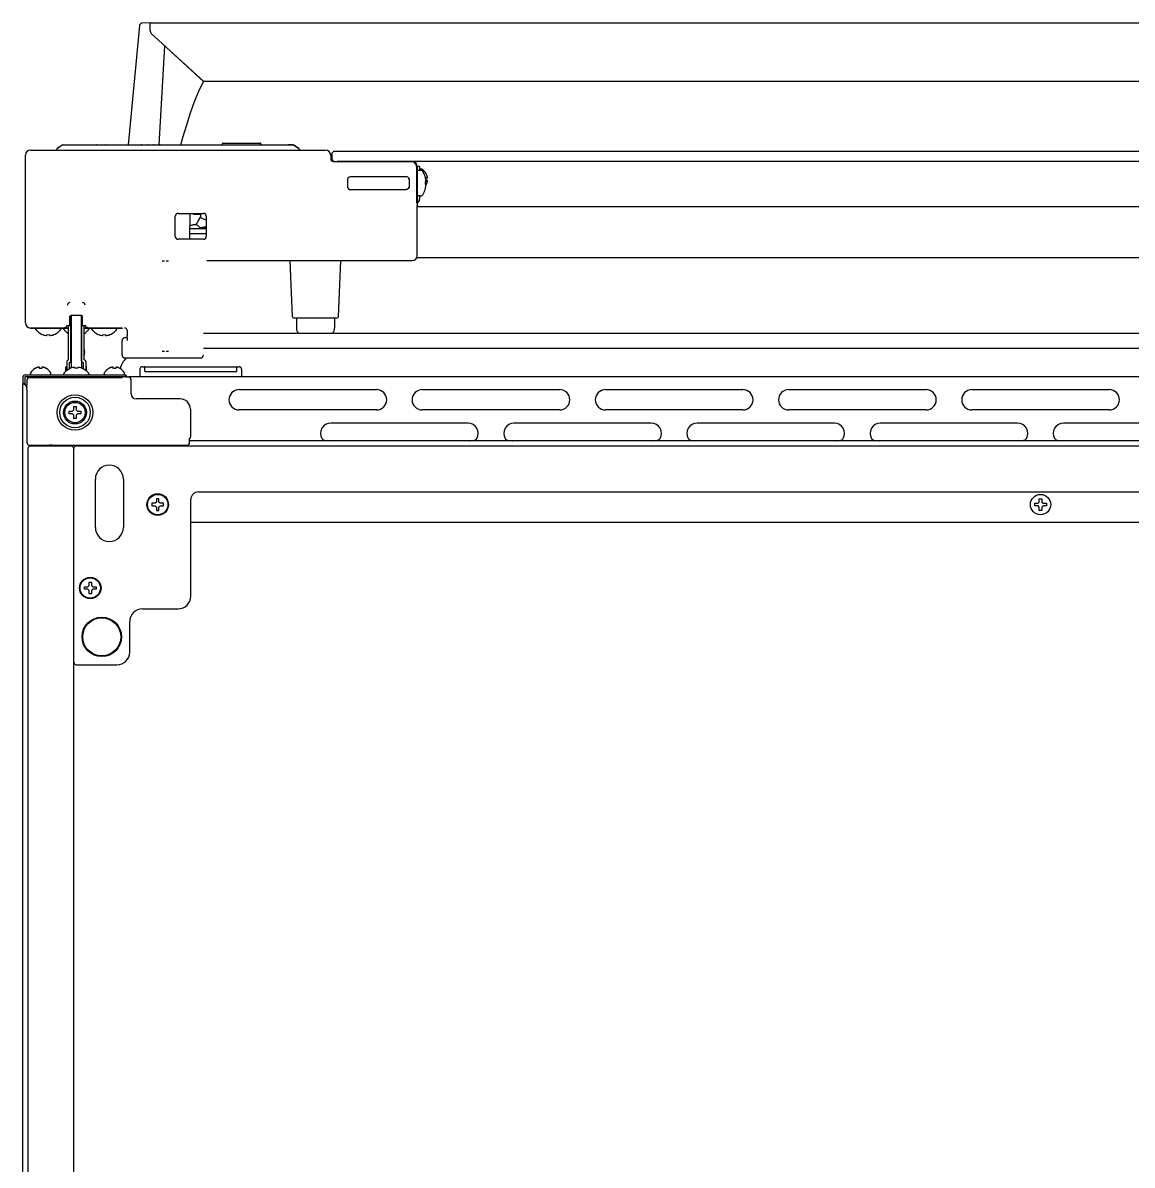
# Model space of a CAD drawing. Header units: millimetres. Extents: x -4975 to 152, y 4191 to 7264.
# Drawn here: x -2086 to -1650, y 6814.9 to 7264 of the extents above; entities that cross this region are included whole.
import ezdxf

# ---------------------------------------------------------------- set-up
doc = ezdxf.new("R2010")
doc.units = ezdxf.units.MM
doc.header["$LTSCALE"] = 346.5
doc.layers.get('0').update_dxf_attribs({"linetype": 'CONTINUOUS'})

msp = doc.modelspace()

# ---------------------------------------------------------------- linework, layer by layer
at = {"color": 7, "linetype": 'Continuous'}
for p, q in [((-2040.14, 7262.98), (-2044.6, 7216.05)), ((-2036.04, 7264), (-2039.18, 7263.89)), ((-2036.04, 7260.98), (-2036.04, 7264)), ((-2036.04, 7264), (-1336.04, 7264)), ((-2014.96, 7241), (-2035.55, 7259.87)), ((-2032.43, 7216.05), (-2030.26, 7255)), ((-2015.04, 7241), (-2031.14, 7255.81)), ((-1357.13, 7241), (-2014.96, 7241)), ((-2083.04, 7214), (-1967.04, 7214)), ((-2072.71, 7214.24), (-2072.72, 7214)), ((-2072.68, 7214.39), (-2072.71, 7214.24)), ((-2072.48, 7214.64), (-2072.53, 7214.61)), ((-2070.53, 7215.92), (-2072.49, 7214.64)), ((-2070.53, 7215.92), (-2072.48, 7214.64)), ((-2070.25, 7216), (-1979.83, 7216)), ((-2070.08, 7216), (-2069.73, 7216)), ((-2057.08, 7216.05), (-2032.34, 7216.05)), ((-2007.54, 7216.25), (-2007.54, 7216.5)), ((-2007.29, 7216.75), (-1992.79, 7216.75)), ((-1992.54, 7216.25), (-1992.54, 7216.5)), ((-1980.16, 7216), (-1981.59, 7216)), ((-1980, 7216), (-1980.04, 7216)), ((-1977.6, 7214.64), (-1979.56, 7215.92)), ((-1979.56, 7215.92), (-1977.6, 7214.64)), ((-1977.53, 7214.59), (-1977.6, 7214.64)), ((-1977.37, 7214.24), (-1977.38, 7214.3)), ((-1977.37, 7214.24), (-1977.36, 7214)), ((-1963.54, 7213.51), (-1408.54, 7213.51)), ((-2085.04, 7146), (-2085.04, 7212)), ((-1965.04, 7212), (-1965.04, 7210.5)), ((-1965.04, 7212), (-1965.04, 7210.5)), ((-1965.04, 7212), (-1965.04, 7210.5)), ((-1964.54, 7212.51), (-1964.54, 7210.51)), ((-1964.09, 7209.5), (-1933.3, 7209.5)), ((-1409.54, 7209.51), (-1962.54, 7209.51)), ((-1933.3, 7209.5), (-1933.04, 7209.5)), ((-1933.3, 7209.5), (-1933.04, 7209.5)), ((-1931.3, 7207.5), (-1931.3, 7193.12)), ((-1931.04, 7207.5), (-1931.04, 7192)), ((-1931.04, 7207.5), (-1931.04, 7192)), ((-1930.04, 7207.5), (-1931.04, 7207.5)), ((-1929.75, 7206), (-1930.79, 7206)), ((-1930.04, 7206), (-1930.04, 7207.5)), ((-1929.44, 7206.5), (-1929.64, 7206.5)), ((-1927.6, 7204.8), (-1927.56, 7204.8)), ((-1958.29, 7199.24), (-1958.29, 7202.75)), ((-1958.24, 7198.91), (-1958.29, 7199.24)), ((-1957.29, 7203.54), (-1935.34, 7203.54)), ((-1934.26, 7202.75), (-1934.26, 7199.24)), ((-1927.85, 7203.3), (-1927.84, 7203.3)), ((-1927.6, 7203), (-1927.05, 7203)), ((-1927.05, 7202), (-1927.6, 7202)), ((-1927.6, 7201.57), (-1927.58, 7201.6)), ((-1927.56, 7200.2), (-1927.6, 7200.2)), ((-1957.29, 7198.45), (-1935.34, 7198.45)), ((-1929.75, 7196), (-1930.79, 7196)), ((-1930.04, 7194.91), (-1930.04, 7196)), ((-1927.84, 7198.7), (-1927.85, 7198.7)), ((-1931.29, 7192), (-1931.04, 7192)), ((-1931.04, 7193.08), (-1930.63, 7193.5)), ((-1441.04, 7191.6), (-1931.04, 7191.6)), ((-1931.04, 7172.5), (-1931.04, 7191.01)), ((-2026.13, 7180), (-2026.13, 7188)), ((-2025.04, 7189.09), (-2015.04, 7189.09)), ((-2020.39, 7189.09), (-2020.48, 7178.91)), ((-2019.04, 7188.79), (-2019.04, 7189.09)), ((-2019.04, 7188.79), (-2016.04, 7188.79)), ((-2013.95, 7186.38), (-2016.48, 7187.45)), ((-2016.04, 7189.09), (-2016.04, 7188.79)), ((-2016.04, 7187.27), (-2016.04, 7188.79)), ((-2013.95, 7188), (-2013.95, 7180)), ((-2013.95, 7183), (-2020.44, 7183)), ((-2017.25, 7184.27), (-2016.83, 7183.91)), ((-2015.04, 7178.91), (-2025.04, 7178.91)), ((-2013.95, 7181), (-2020.46, 7181)), ((-2013.79, 7170.5), (-1955.46, 7170.5)), ((-2013.79, 7170.5), (-1933.04, 7170.5)), ((-1980.06, 7148.48), (-1981.02, 7170.5)), ((-1962.02, 7148.48), (-1961.06, 7170.5)), ((-1440.8, 7171.6), (-1931.28, 7171.6)), ((-2067.54, 7145), (-2067.54, 7148.5)), ((-2067.14, 7131.1), (-2067.14, 7148.98)), ((-2067.04, 7149), (-2067.04, 7128.26)), ((-2063.04, 7149), (-2067.04, 7149)), ((-2063.04, 7149), (-2063.04, 7128.26)), ((-2062.94, 7131.1), (-2062.94, 7148.98)), ((-2062.54, 7145), (-2062.54, 7148.5)), ((-1979.56, 7148), (-1962.52, 7148)), ((-1978.54, 7147.75), (-1978.54, 7143.95)), ((-1963.54, 7147.75), (-1963.54, 7143.95)), ((-2068.14, 7144), (-2083.04, 7144)), ((-2082.34, 7144), (-2083.04, 7144)), ((-2083.04, 7144), (-2068.14, 7144)), ((-2081.04, 7143.68), (-2081.04, 7143.8)), ((-2080.54, 7142.96), (-2080.54, 7143)), ((-2080.54, 7143), (-2080.52, 7143)), ((-2076.59, 7141.04), (-2076.59, 7141.4)), ((-2075.49, 7141.4), (-2075.49, 7141.04)), ((-2071.56, 7143), (-2071.54, 7143)), ((-2071.54, 7143), (-2071.54, 7142.96)), ((-2071.04, 7143.68), (-2071.04, 7143.8)), ((-2070.04, 7143.68), (-2070.04, 7143.8)), ((-2069.54, 7142.96), (-2069.54, 7143)), ((-2069.54, 7143), (-2069.52, 7143)), ((-2069.29, 7144.26), (-2069.29, 7144)), ((-2068.58, 7145), (-2067.54, 7145)), ((-2068.14, 7131.45), (-2068.14, 7145)), ((-2067.14, 7145), (-2067.04, 7145)), ((-2067.04, 7144), (-2067.14, 7144)), ((-2067.04, 7144), (-2067.14, 7144)), ((-2063.04, 7145), (-2062.94, 7145)), ((-2062.94, 7144), (-2063.04, 7144)), ((-2062.94, 7144), (-2063.04, 7144)), ((-2062.54, 7145), (-2061.5, 7145)), ((-2061.94, 7131.45), (-2061.94, 7145)), ((-2047.04, 7144), (-2061.94, 7144)), ((-2061.94, 7144), (-2047.04, 7144)), ((-2060.79, 7144.26), (-2060.79, 7144)), ((-2060.56, 7143), (-2060.54, 7143)), ((-2060.54, 7143), (-2060.54, 7142.96)), ((-2060.04, 7143.68), (-2060.04, 7143.8)), ((-2059.04, 7143.68), (-2059.04, 7143.8)), ((-2058.54, 7142.96), (-2058.54, 7143)), ((-2058.54, 7143), (-2058.52, 7143)), ((-2054.59, 7141.04), (-2054.59, 7141.4)), ((-2053.49, 7141.4), (-2053.49, 7141.04)), ((-2049.56, 7143), (-2049.54, 7143)), ((-2049.54, 7143), (-2049.54, 7142.96)), ((-2049.04, 7143.68), (-2049.04, 7143.8)), ((-2047.04, 7144), (-2047.74, 7144)), ((-2045.04, 7143), (-2045.04, 7140.75)), ((-2015.04, 7142), (-1357.04, 7142)), ((-2047.04, 7133.5), (-2047.04, 7139)), ((-2045.79, 7140.25), (-2045.54, 7140.25)), ((-2045.79, 7132.25), (-2016.29, 7132.25)), ((-1357.04, 7136), (-2015.04, 7136)), ((-2081.34, 7128.04), (-2081.34, 7128.08)), ((-2079.54, 7128.04), (-2079.54, 7128.59)), ((-2078.54, 7128.59), (-2078.54, 7128.04)), ((-2076.74, 7128.08), (-2076.74, 7128.04)), ((-2069.09, 7127.04), (-2069.09, 7128.65)), ((-2068.79, 7130.8), (-2068.79, 7127.3)), ((-2067.79, 7130.45), (-2067.79, 7127.95)), ((-2065.59, 7128.19), (-2065.59, 7128.56)), ((-2064.49, 7128.56), (-2064.49, 7128.19)), ((-2062.29, 7130.45), (-2062.29, 7127.95)), ((-2061.29, 7130.8), (-2061.29, 7127.3)), ((-2060.99, 7127.04), (-2060.99, 7128.65)), ((-2052.34, 7128.04), (-2052.34, 7128.08)), ((-2050.54, 7128.04), (-2050.54, 7128.59)), ((-2049.54, 7128.59), (-2049.54, 7128.04)), ((-2047.74, 7128.08), (-2047.74, 7128.04)), ((-2040.04, 7127.8), (-2040.04, 7124.8)), ((-2039.04, 7128.8), (-2001.04, 7128.8)), ((-2038.04, 7127.05), (-2038.04, 7128.55)), ((-2002.04, 7128.55), (-2002.04, 7127.05)), ((-2000.04, 7127.8), (-2000.04, 7124.8)), ((-2086.04, 7124.8), (-2086.04, 7124.7)), ((-2086.04, 7124.8), (-2086.04, 7124.8)), ((-2086.04, 7124.7), (-2086.04, 7122.13)), ((-2085.24, 7124.7), (-2085.24, 7122.13)), ((-2085.14, 7125.6), (-2045.54, 7125.6)), ((-2085.14, 7124.8), (-2085.14, 7124.7)), ((-2045.54, 7124.8), (-2085.14, 7124.8)), ((-2084.42, 7123.55), (-2084.42, 7123.22)), ((-2084.04, 7124.33), (-2084.04, 7124.8)), ((-2083.42, 7124.55), (-2047.51, 7124.55)), ((-2083.04, 7126), (-2083.04, 7126.2)), ((-2075.04, 7126), (-2075.04, 7126.2)), ((-2071.04, 7124.8), (-2071.04, 7124.55)), ((-2070.04, 7125.91), (-2070.04, 7125.8)), ((-2069.54, 7126.6), (-2069.54, 7126.64)), ((-2069.52, 7126.6), (-2069.54, 7126.6)), ((-2060.54, 7126.6), (-2060.56, 7126.6)), ((-2060.54, 7126.64), (-2060.54, 7126.6)), ((-2060.04, 7125.91), (-2060.04, 7125.8)), ((-2054.04, 7126), (-2054.04, 7126.2)), ((-2046.57, 7124.78), (-2047.01, 7124.56)), ((-2046.04, 7126), (-2046.04, 7126.2)), ((-2045.54, 7124.8), (-2045.54, 7125.6)), ((-2045.54, 7124.8), (-2044.54, 7124.8)), ((-1327.54, 7124.8), (-2044.54, 7124.8)), ((-2043.54, 7123.8), (-2043.54, 7118.15)), ((-2002.29, 7126.8), (-2037.79, 7126.8)), ((-2086.04, 6426.5), (-2086.04, 7122.13)), ((-2085.24, 7122.13), (-2086.04, 7122.13)), ((-2085.14, 7121.72), (-2085.24, 7121.75)), ((-2085.14, 7121.72), (-2084.41, 7120.45)), ((-2084.41, 7098.93), (-2084.41, 7119.84)), ((-2001.04, 7119.8), (-1947.04, 7119.8)), ((-1929.04, 7119.8), (-1875.04, 7119.8)), ((-1857.04, 7119.8), (-1803.04, 7119.8)), ((-1785.04, 7119.8), (-1731.04, 7119.8)), ((-1713.04, 7119.8), (-1659.04, 7119.8)), ((-2024.19, 7116.15), (-2041.54, 7116.15)), ((-2067.84, 7110.3), (-2067.84, 7111.3)), ((-2067.84, 7111.3), (-2066.54, 7111.3)), ((-2066.54, 7110.3), (-2067.84, 7110.3)), ((-2066.54, 7111.3), (-2066.04, 7111.8)), ((-2066.04, 7109.8), (-2066.54, 7110.3)), ((-2066.04, 7111.8), (-2066.04, 7113.1)), ((-2066.04, 7113.1), (-2065.04, 7113.1)), ((-2066.04, 7108.5), (-2066.04, 7109.8)), ((-2065.04, 7113.1), (-2065.04, 7111.8)), ((-2065.04, 7111.8), (-2064.54, 7111.3)), ((-2064.54, 7110.3), (-2065.04, 7109.8)), ((-2065.04, 7109.8), (-2065.04, 7108.5)), ((-2064.54, 7111.3), (-2063.24, 7111.3)), ((-2063.24, 7110.3), (-2064.54, 7110.3)), ((-2063.24, 7111.3), (-2063.24, 7110.3)), ((-2020.19, 7112.15), (-2020.19, 7101.06)), ((-1947.04, 7111.8), (-2001.04, 7111.8)), ((-1875.04, 7111.8), (-1929.04, 7111.8)), ((-1803.04, 7111.8), (-1857.04, 7111.8)), ((-1731.04, 7111.8), (-1785.04, 7111.8)), ((-1659.04, 7111.8), (-1713.04, 7111.8)), ((-2065.04, 7108.5), (-2066.04, 7108.5)), ((-1911.04, 7106.6), (-1965.04, 7106.6)), ((-1839.04, 7106.6), (-1893.04, 7106.6)), ((-1767.04, 7106.6), (-1821.04, 7106.6)), ((-1695.04, 7106.6), (-1749.04, 7106.6)), ((-1623.04, 7106.6), (-1677.04, 7106.6)), ((-2084.04, 7096.6), (-2084.04, 6428.6)), ((-2083.41, 7097.93), (-2075.53, 7097.93)), ((-2067.04, 7097.6), (-2083.04, 7097.6)), ((-2082.04, 7097.8), (-2071.04, 7097.8)), ((-2073.55, 7097.95), (-2073.54, 7097.95)), ((-2073.54, 7097.95), (-2021.5, 7097.95)), ((-2071.42, 7097.95), (-2071.33, 7097.8)), ((-2071.04, 7097.95), (-2071.04, 7097.8)), ((-2066.04, 6428.6), (-2066.04, 7096.6)), ((-1307.04, 7097.6), (-2065.04, 7097.6)), ((-2020.5, 7099.38), (-2020.49, 7099.72)), ((-1351.59, 7099.6), (-2020.5, 7099.6)), ((-2020.5, 7098.95), (-2020.5, 7099.38)), ((-2020.49, 7100), (-2020.48, 7100.24)), ((-2020.49, 7099.72), (-2020.49, 7100)), ((-2057.54, 7065.6), (-2057.54, 7084.6)), ((-2046.54, 7084.6), (-2046.54, 7065.6)), ((-2017.04, 7079.6), (-1355.04, 7079.6)), ((-2034.04, 7075.1), (-2035.34, 7075.1)), ((-2035.34, 7075.1), (-2035.34, 7074.1)), ((-2035.34, 7074.1), (-2034.04, 7074.1)), ((-2033.54, 7075.6), (-2034.04, 7075.1)), ((-2034.04, 7074.1), (-2033.54, 7073.6)), ((-2032.54, 7076.9), (-2033.54, 7076.9)), ((-2033.54, 7076.9), (-2033.54, 7075.6)), ((-2033.54, 7073.6), (-2033.54, 7072.3)), ((-2032.54, 7075.6), (-2032.54, 7076.9)), ((-2032.04, 7075.1), (-2032.54, 7075.6)), ((-2032.54, 7073.6), (-2032.04, 7074.1)), ((-2032.54, 7072.3), (-2032.54, 7073.6)), ((-2030.74, 7075.1), (-2032.04, 7075.1)), ((-2032.04, 7074.1), (-2030.74, 7074.1)), ((-2030.74, 7074.1), (-2030.74, 7075.1)), ((-2020.04, 7038.6), (-2020.04, 7076.6)), ((-1688.34, 7074.1), (-1688.34, 7075.1)), ((-1688.34, 7075.1), (-1687.04, 7075.1)), ((-1687.04, 7074.1), (-1688.34, 7074.1)), ((-1687.04, 7075.1), (-1686.54, 7075.6)), ((-1686.54, 7073.6), (-1687.04, 7074.1)), ((-1686.54, 7075.6), (-1686.54, 7076.9)), ((-1686.54, 7076.9), (-1685.54, 7076.9)), ((-1686.54, 7072.3), (-1686.54, 7073.6)), ((-1685.54, 7076.9), (-1685.54, 7075.6)), ((-1685.54, 7075.6), (-1685.04, 7075.1)), ((-1685.04, 7074.1), (-1685.54, 7073.6)), ((-1685.54, 7073.6), (-1685.54, 7072.3)), ((-1685.04, 7075.1), (-1683.74, 7075.1)), ((-1683.74, 7074.1), (-1685.04, 7074.1)), ((-1683.74, 7075.1), (-1683.74, 7074.1)), ((-2033.54, 7072.3), (-2032.54, 7072.3)), ((-1685.54, 7072.3), (-1686.54, 7072.3)), ((-1352.04, 7067.6), (-2020.04, 7067.6)), ((-2061.84, 7041.3), (-2061.84, 7042.3)), ((-2061.84, 7042.3), (-2060.54, 7042.3)), ((-2060.54, 7042.3), (-2060.04, 7042.8)), ((-2060.04, 7042.8), (-2060.04, 7044.1)), ((-2060.04, 7044.1), (-2059.04, 7044.1)), ((-2059.04, 7044.1), (-2059.04, 7042.8)), ((-2059.04, 7042.8), (-2058.54, 7042.3)), ((-2058.54, 7042.3), (-2057.24, 7042.3)), ((-2057.24, 7042.3), (-2057.24, 7041.3)), ((-2060.54, 7041.3), (-2061.84, 7041.3)), ((-2060.04, 7040.8), (-2060.54, 7041.3)), ((-2060.04, 7039.5), (-2060.04, 7040.8)), ((-2059.04, 7039.5), (-2060.04, 7039.5)), ((-2058.54, 7041.3), (-2059.04, 7040.8)), ((-2059.04, 7040.8), (-2059.04, 7039.5)), ((-2057.24, 7041.3), (-2058.54, 7041.3)), ((-2039.04, 7033.6), (-2025.04, 7033.6)), ((-2044.04, 7016.6), (-2044.04, 7028.6)), ((-2065.04, 7011.6), (-2049.04, 7011.6))]:
    msp.add_line(p, q, dxfattribs=at)
for points in [[(-2023.97, 7216), (-2023.13, 7218.9), (-2021.64, 7223.86), (-2020.1, 7228.6), (-2018.54, 7233.02), (-2016.88, 7237.19), (-2015.04, 7241)], [(-2072.53, 7214.61), (-2072.62, 7214.52), (-2072.68, 7214.39)], [(-1977.47, 7214.52), (-1977.49, 7214.55), (-1977.52, 7214.58), (-1977.56, 7214.61), (-1977.59, 7214.64), (-1977.6, 7214.64)], [(-1977.39, 7214.38), (-1977.41, 7214.41), (-1977.42, 7214.45), (-1977.44, 7214.49), (-1977.47, 7214.52)], [(-1977.37, 7214.24), (-1977.37, 7214.27), (-1977.38, 7214.3), (-1977.38, 7214.34), (-1977.39, 7214.38)], [(-2020.48, 7100.24), (-2020.48, 7100.42), (-2020.48, 7100.5), (-2020.48, 7100.56), (-2020.47, 7100.61), (-2020.47, 7100.64), (-2020.47, 7100.65)]]:
    msp.add_lwpolyline(points, dxfattribs=at)
for centre, radius in [((-2065.54, 7110.8), 7), ((-2065.54, 7110.8), 6), ((-2065.54, 7110.8), 4.5), ((-2065.54, 7110.8), 4), ((-2033.04, 7074.6), 4.25), ((-2033.04, 7074.6), 4), ((-1686.04, 7074.6), 4), ((-2059.54, 7041.8), 4.25), ((-2059.54, 7041.8), 4), ((-2055.04, 7022.6), 7.75), ((-2055.04, 7022.6), 7.49)]:
    msp.add_circle(centre, radius, dxfattribs=at)
for centre, radius, start, end in [((-2039.14, 7262.89), 1, 92, 174.5732), ((-2034.54, 7260.98), 1.5, 180, 227.5), ((-2070.25, 7215.5), 0.5, 90, 123.0486), ((-2057.08, 7215.8), 0.25, 90, 125.431), ((-2039.34, 7215.8), 0.25, 90, 125.4986), ((-2037.06, 7215.8), 0.25, 54.492, 90), ((-2034.48, 7215.8), 0.25, 90, 126.5128), ((-2008.04, 7216.25), 0.5, 329.3637, 0), ((-2007.29, 7216.5), 0.25, 90, 180), ((-1992.79, 7216.5), 0.25, 0, 90), ((-1992.04, 7216.25), 0.5, 180, 210.6363), ((-1979.83, 7215.5), 0.5, 56.9322, 90.0007), ((-1977.87, 7214.22), 0.5, 2, 56.9332), ((-1967.04, 7212), 2, 0, 90), ((-1963.54, 7212.51), 1, 90, 180), ((-1963.54, 7210.51), 1, 180, 270), ((-1933.36, 7207.5), 2, 0.001, 89.999), ((-1933.04, 7207.5), 2, 0, 90), ((-1933.04, 7207.5), 2, 0, 90), ((-1930.79, 7205.75), 0.25, 90, 180), ((-1929.64, 7206.1), 0.4, 90, 157.5), ((-1929.75, 7204.75), 1.25, 28.6021, 90), ((-1929.44, 7206.1), 0.4, 59.6988, 90), ((-1931.66, 7202.3), 4.8, 31.3727, 59.6988), ((-1936.62, 7201), 9.08, 14.6676, 28.6021), ((-1931.65, 7202.31), 4.75, 28.9687, 31.5341), ((-1931.64, 7202.31), 4.75, 28.0074, 28.9684), ((-1931.64, 7202.31), 4.75, 26.6813, 28.0074), ((-1931.64, 7202.32), 4.74, 25.5402, 26.6812), ((-1931.64, 7202.32), 4.74, 24.5722, 25.5402), ((-1931.63, 7202.32), 4.73, 23.3175, 24.5722), ((-1931.63, 7202.32), 4.73, 22.5474, 23.3174), ((-1931.62, 7202.32), 4.72, 21.0025, 22.5476), ((-1931.61, 7202.33), 4.72, 20.5181, 21.0023), ((-1931.6, 7202.33), 4.7, 18.4656, 20.5187), ((-1931.58, 7202.34), 4.68, 17.3773, 18.465), ((-1931.57, 7202.34), 4.67, 16.3949, 17.3772), ((-1931.54, 7202.35), 4.64, 14.3176, 16.3964), ((-1957.28, 7202.75), 1.01, 160.8796, 179.9341), ((-1935.25, 7202.57), 0.932, 0.8159, 18.9377), ((-1935.25, 7199.42), 0.932, 341.0953, 359.1841), ((-1936.51, 7201.07), 8.95, 12.6308, 14.3943), ((-1936.62, 7201), 8.79, 357.391, 2.609), ((-1936.52, 7201.07), 8.95, 4.1992, 12.6256), ((-1936.52, 7200.92), 8.95, 347.3743, 355.8008), ((-1931.35, 7202.5), 3.79, 0.0089, 7.5987), ((-1931.35, 7202.5), 3.79, 352.4013, 359.9911), ((-1931.65, 7202.68), 4.75, 328.466, 330.6408), ((-1931.66, 7202.7), 4.8, 327.8562, 328.6273), ((-1936.5, 7201.08), 8.94, 3.3503, 4.1929), ((-1936.5, 7200.92), 8.94, 355.8071, 356.6497), ((-1931.65, 7202.68), 4.75, 330.641, 331.0316), ((-1931.64, 7202.68), 4.75, 331.0316, 331.9926), ((-1931.64, 7202.68), 4.75, 331.9926, 333.3187), ((-1931.64, 7202.68), 4.74, 333.3188, 334.4598), ((-1931.64, 7202.68), 4.74, 334.4598, 335.4278), ((-1931.63, 7202.68), 4.73, 335.4278, 336.6825), ((-1931.63, 7202.67), 4.73, 336.6826, 337.4526), ((-1931.62, 7202.67), 4.72, 337.4524, 338.9975), ((-1931.61, 7202.67), 4.72, 338.9977, 339.4819), ((-1931.6, 7202.66), 4.7, 339.4813, 341.5344), ((-1931.58, 7202.66), 4.68, 341.535, 342.6227), ((-1931.57, 7202.65), 4.67, 342.6228, 343.6051), ((-1931.54, 7202.64), 4.64, 343.6036, 345.6824), ((-1929.03, 7203.24), 2.01, 5.1401, 7.2744), ((-1929.04, 7203.25), 2.01, 352.7259, 354.7415), ((-1929.04, 7201.74), 2.01, 5.2585, 7.2741), ((-1929.03, 7201.75), 2.01, 352.7256, 354.8598), ((-1929.01, 7203.25), 1.98, 4.2856, 5.1372), ((-1929, 7203.25), 1.97, 355.3984, 356.7833), ((-1929.01, 7203.25), 1.98, 354.7442, 355.3991), ((-1929.01, 7201.75), 1.98, 4.6009, 5.2558), ((-1929, 7201.75), 1.97, 3.2167, 4.6016), ((-1929.01, 7201.75), 1.98, 354.8627, 355.7144), ((-1929, 7203.25), 1.97, 3.0233, 4.286), ((-1928.99, 7203.25), 1.96, 1.9964, 3.0228), ((-1928.98, 7203.25), 1.95, 0.9261, 1.9964), ((-1928.98, 7203.25), 1.95, 358.8459, 0.9258), ((-1928.98, 7203.25), 1.96, 357.6234, 358.8455), ((-1928.99, 7203.25), 1.96, 356.7841, 357.6235), ((-1928.99, 7201.75), 1.96, 2.3765, 3.2159), ((-1928.98, 7201.75), 1.95, 1.1545, 2.3767), ((-1928.98, 7201.75), 1.95, 359.0741, 1.1541), ((-1928.98, 7201.75), 1.95, 358.0037, 359.0738), ((-1928.99, 7201.75), 1.96, 356.9771, 358.0037), ((-1929, 7201.75), 1.97, 355.714, 356.9766), ((-1930.79, 7196.25), 0.25, 180, 270), ((-1932.04, 7194.91), 2, 315, 0), ((-1929.75, 7197.25), 1.25, 270, 331.3979), ((-1936.62, 7201), 9.08, 331.3979, 345.3324), ((-1936.51, 7200.92), 8.95, 345.6057, 347.3692), ((-2025.04, 7188), 1.09, 90, 180), ((-2015.04, 7188), 1.09, 0, 90), ((-2024.71, 7225.53), 41.34, 275.9558, 277.861), ((-2022.73, 7213.01), 30.32, 283.3098, 286.8618), ((-2025.04, 7180), 1.09, 180, 270), ((-2015.04, 7180), 1.09, 270, 0), ((-2029.7, 7105.53), 64.8, 89.2277, 90.0631), ((-2083.04, 7146), 2, 180, 270), ((-2083.04, 7146), 2, 180, 270), ((-2067.04, 7148.5), 0.5, 90, 180), ((-2067.14, 7146.3), 0.1, 270, 0), ((-2063.04, 7148.5), 0.5, 0, 90), ((-2062.94, 7146.3), 0.1, 180, 270), ((-1979.56, 7148.5), 0.5, 182.5, 270), ((-1978.29, 7147.75), 0.25, 90, 180), ((-1963.79, 7147.75), 0.25, 0, 90), ((-1962.52, 7148.5), 0.5, 270, 357.5), ((-2080.84, 7143.8), 0.2, 90, 180), ((-2080.84, 7143.68), 0.2, 180, 213.2419), ((-2076.24, 7146.7), 5.7, 213.2419, 221.0283), ((-2076.24, 7146.7), 5.67, 220.8174, 224.4834), ((-2076.12, 7147.35), 6.33, 263.1837, 265.7043), ((-2076.04, 7147.2), 5.82, 264.5821, 275.4179), ((-2075.97, 7147.35), 6.33, 274.2958, 276.8163), ((-2075.85, 7146.7), 5.67, 315.5167, 319.1826), ((-2075.84, 7146.7), 5.7, 318.9717, 326.7581), ((-2071.24, 7143.8), 0.2, 0, 90), ((-2071.24, 7143.68), 0.2, 326.7581, 0), ((-2069.84, 7143.8), 0.2, 90, 180), ((-2069.84, 7143.68), 0.2, 180, 213.2419), ((-2065.24, 7146.7), 5.7, 213.2419, 221.0283), ((-2065.24, 7146.7), 5.67, 220.8174, 224.4834), ((-2065.22, 7146.72), 5.69, 224.5157, 239.095), ((-2065.21, 7146.74), 5.71, 250.2852, 251.3486), ((-2064.87, 7146.74), 5.71, 288.6505, 289.7152), ((-2064.86, 7146.72), 5.69, 300.9047, 315.4843), ((-2064.85, 7146.7), 5.67, 315.5167, 319.1826), ((-2064.84, 7146.7), 5.7, 318.9717, 326.7581), ((-2060.24, 7143.8), 0.2, 0, 90), ((-2060.24, 7143.68), 0.2, 326.7581, 0), ((-2058.84, 7143.8), 0.2, 90, 180), ((-2058.84, 7143.68), 0.2, 180, 213.2419), ((-2054.24, 7146.7), 5.7, 213.2419, 221.0283), ((-2054.24, 7146.7), 5.67, 220.8174, 224.4834), ((-2054.12, 7147.35), 6.33, 263.1837, 265.7043), ((-2054.04, 7147.2), 5.82, 264.5821, 275.4179), ((-2053.97, 7147.35), 6.33, 274.2958, 276.8163), ((-2053.85, 7146.7), 5.67, 315.5167, 319.1826), ((-2053.84, 7146.7), 5.7, 318.9717, 326.7581), ((-2049.24, 7143.8), 0.2, 0, 90), ((-2049.24, 7143.68), 0.2, 326.7581, 0), ((-2047.04, 7146), 2, 270, 273.8298), ((-2045.54, 7140.75), 0.5, 269.9649, 0.0351), ((-1975.54, 7143.95), 3, 180, 220.7412), ((-1966.54, 7143.95), 3, 319.2588, 0), ((-2069.78, 7134.45), 7.09, 15.2613, 18.079), ((-2045.79, 7139), 1.25, 90.0026, 179.9974), ((-2069.78, 7134.45), 7.09, 341.921, 344.7387), ((-2067.32, 7134.45), 5.62, 342.8538, 17.1462), ((-2045.79, 7133.5), 1.25, 180.0026, 269.9974), ((-2031.87, 7120.92), 17.7, 140.1874, 148.0041), ((-2030.38, 7199.72), 64.8, 269.2277, 270.0631), ((-2016.29, 7133.5), 1.25, 270.0026, 359.9974), ((-2078.84, 7123.98), 4.8, 121.3727, 149.6988), ((-2078.85, 7123.99), 4.75, 118.9687, 121.5341), ((-2078.86, 7123.99), 4.75, 118.0074, 118.9684), ((-2078.86, 7124), 4.75, 116.6813, 118.0074), ((-2078.86, 7124), 4.74, 115.5402, 116.6812), ((-2078.86, 7124), 4.74, 114.5722, 115.5402), ((-2078.86, 7124.01), 4.73, 113.3175, 114.5722), ((-2078.87, 7124.01), 4.73, 112.5474, 113.3174), ((-2078.87, 7124.02), 4.72, 111.0025, 112.5476), ((-2078.87, 7124.03), 4.72, 110.5181, 111.0023), ((-2078.87, 7124.04), 4.7, 108.4656, 110.5187), ((-2078.88, 7124.05), 4.68, 107.3773, 108.465), ((-2078.89, 7124.07), 4.67, 106.3949, 107.3772), ((-2078.89, 7124.1), 4.64, 104.3176, 106.3964), ((-2079.79, 7126.6), 2.01, 95.2585, 97.2741), ((-2079.79, 7126.62), 1.98, 94.6009, 95.2558), ((-2079.79, 7126.64), 1.97, 93.2167, 94.6016), ((-2079.79, 7126.65), 1.96, 92.3765, 93.2159), ((-2079.79, 7126.65), 1.95, 91.1545, 92.3767), ((-2079.79, 7126.66), 1.95, 89.0741, 91.1541), ((-2079.79, 7126.66), 1.95, 88.0037, 89.0738), ((-2079.79, 7126.65), 1.96, 86.9771, 88.0037), ((-2079.79, 7126.64), 1.97, 85.714, 86.9766), ((-2079.79, 7126.63), 1.98, 84.8627, 85.7144), ((-2079.8, 7126.6), 2.01, 82.7256, 84.8598), ((-2079.04, 7124.28), 3.8, 82.4351, 97.5649), ((-2078.29, 7126.6), 2.01, 95.1401, 97.2744), ((-2078.29, 7126.63), 1.98, 94.2856, 95.1372), ((-2078.29, 7126.64), 1.97, 93.0233, 94.286), ((-2078.29, 7126.65), 1.96, 91.9964, 93.0228), ((-2078.29, 7126.66), 1.95, 90.9261, 91.9964), ((-2078.29, 7126.66), 1.95, 88.8459, 90.9258), ((-2078.29, 7126.65), 1.96, 87.6234, 88.8455), ((-2078.29, 7126.65), 1.96, 86.7841, 87.6235), ((-2078.29, 7126.64), 1.97, 85.3984, 86.7833), ((-2078.29, 7126.62), 1.98, 84.7442, 85.3991), ((-2078.3, 7126.6), 2.01, 82.7259, 84.7415), ((-2079.19, 7124.1), 4.64, 73.6036, 75.6824), ((-2079.2, 7124.07), 4.67, 72.6228, 73.6051), ((-2079.2, 7124.05), 4.68, 71.535, 72.6227), ((-2079.21, 7124.04), 4.7, 69.4813, 71.5344), ((-2079.21, 7124.03), 4.72, 68.9977, 69.4819), ((-2079.21, 7124.02), 4.72, 67.4524, 68.9975), ((-2079.22, 7124.01), 4.73, 66.6826, 67.4526), ((-2079.22, 7124.01), 4.73, 65.4278, 66.6825), ((-2079.22, 7124), 4.74, 64.4598, 65.4278), ((-2079.22, 7124), 4.74, 63.3188, 64.4598), ((-2079.22, 7124), 4.75, 61.9926, 63.3187), ((-2079.23, 7123.99), 4.75, 61.0316, 61.9926), ((-2079.23, 7123.99), 4.75, 58.4659, 61.0313), ((-2079.24, 7123.98), 4.8, 30.3012, 58.6273), ((-2068.79, 7128.65), 0.3, 90, 180), ((-2068.14, 7130.8), 0.65, 90, 180), ((-2067.79, 7131.1), 0.65, 270, 0), ((-2065.12, 7122.24), 6.33, 94.2958, 96.8163), ((-2065.04, 7122.39), 5.82, 84.5821, 95.4179), ((-2064.97, 7122.24), 6.33, 83.1837, 85.7043), ((-2062.29, 7131.1), 0.65, 180, 270), ((-2061.94, 7130.8), 0.65, 0, 90), ((-2061.29, 7128.65), 0.3, 0, 90), ((-2049.84, 7123.98), 4.8, 121.3727, 149.6988), ((-2049.85, 7123.99), 4.75, 118.9687, 121.5341), ((-2049.86, 7123.99), 4.75, 118.0074, 118.9684), ((-2049.86, 7124), 4.75, 116.6813, 118.0074), ((-2049.86, 7124), 4.74, 115.5402, 116.6812), ((-2049.86, 7124), 4.74, 114.5722, 115.5402), ((-2049.86, 7124.01), 4.73, 113.3175, 114.5722), ((-2049.87, 7124.01), 4.73, 112.5474, 113.3174), ((-2049.87, 7124.02), 4.72, 111.0025, 112.5476), ((-2049.87, 7124.03), 4.72, 110.5181, 111.0023), ((-2049.87, 7124.04), 4.7, 108.4656, 110.5187), ((-2049.88, 7124.05), 4.68, 107.3773, 108.465), ((-2049.89, 7124.07), 4.67, 106.3949, 107.3772), ((-2049.89, 7124.1), 4.64, 104.3176, 106.3964), ((-2050.79, 7126.6), 2.01, 95.2585, 97.2741), ((-2050.79, 7126.62), 1.98, 94.6009, 95.2558), ((-2050.79, 7126.64), 1.97, 93.2167, 94.6016), ((-2050.79, 7126.65), 1.96, 92.3765, 93.2159), ((-2050.79, 7126.65), 1.95, 91.1545, 92.3767), ((-2050.79, 7126.66), 1.95, 89.0741, 91.1541), ((-2050.79, 7126.66), 1.95, 88.0037, 89.0738), ((-2050.79, 7126.65), 1.96, 86.9771, 88.0037), ((-2050.79, 7126.64), 1.97, 85.714, 86.9766), ((-2050.79, 7126.63), 1.98, 84.8627, 85.7144), ((-2050.8, 7126.6), 2.01, 82.7256, 84.8598), ((-2050.04, 7124.28), 3.8, 82.4351, 97.5649), ((-2049.29, 7126.6), 2.01, 95.1401, 97.2744), ((-2049.29, 7126.63), 1.98, 94.2856, 95.1372), ((-2049.29, 7126.64), 1.97, 93.0233, 94.286), ((-2049.29, 7126.65), 1.96, 91.9964, 93.0228), ((-2049.29, 7126.66), 1.95, 90.9261, 91.9964), ((-2049.29, 7126.66), 1.95, 88.8459, 90.9258), ((-2049.29, 7126.65), 1.96, 87.6234, 88.8455), ((-2049.29, 7126.65), 1.96, 86.7841, 87.6235), ((-2049.29, 7126.64), 1.97, 85.3984, 86.7833), ((-2049.29, 7126.62), 1.98, 84.7442, 85.3991), ((-2049.3, 7126.6), 2.01, 82.7259, 84.7415), ((-2050.19, 7124.1), 4.64, 73.6036, 75.6824), ((-2050.2, 7124.07), 4.67, 72.6228, 73.6051), ((-2050.2, 7124.05), 4.68, 71.535, 72.6227), ((-2050.21, 7124.04), 4.7, 69.4813, 71.5344), ((-2050.21, 7124.03), 4.72, 68.9977, 69.4819), ((-2050.21, 7124.02), 4.72, 67.4524, 68.9975), ((-2050.22, 7124.01), 4.73, 66.6826, 67.4526), ((-2050.22, 7124.01), 4.73, 65.4278, 66.6825), ((-2050.22, 7124), 4.74, 64.4598, 65.4278), ((-2050.22, 7124), 4.74, 63.3188, 64.4598), ((-2050.22, 7124), 4.75, 61.9926, 63.3187), ((-2050.23, 7123.99), 4.75, 61.0316, 61.9926), ((-2050.23, 7123.99), 4.75, 58.4659, 61.0313), ((-2040.1, 7126.06), 8, 148.0041, 165.2533), ((-2050.24, 7123.98), 4.8, 30.3012, 58.6273), ((-2039.04, 7127.8), 1, 90, 180), ((-2038.29, 7128.55), 0.25, 0, 90), ((-2001.79, 7128.55), 0.25, 90, 180), ((-2001.04, 7127.8), 1, 0, 90), ((-2085.14, 7124.7), 0.9, 90, 180), ((-2085.14, 7124.7), 0.1, 90, 180), ((-2082.64, 7126.2), 0.4, 149.6988, 180), ((-2082.64, 7126), 0.4, 180, 270), ((-2075.44, 7126), 0.4, 270, 0), ((-2075.44, 7126.2), 0.4, 0, 30.3012), ((-2069.84, 7125.91), 0.2, 146.7581, 180), ((-2069.84, 7125.8), 0.2, 180, 270), ((-2065.24, 7122.9), 5.7, 138.9717, 146.7581), ((-2065.24, 7122.89), 5.67, 135.5167, 139.1826), ((-2064.85, 7122.89), 5.67, 40.8174, 44.4834), ((-2064.84, 7122.9), 5.7, 33.2419, 41.0283), ((-2060.24, 7125.8), 0.2, 270, 0), ((-2060.24, 7125.91), 0.2, 0, 33.2419), ((-2053.64, 7126.2), 0.4, 149.6988, 180), ((-2053.64, 7126), 0.4, 180, 270), ((-2046.44, 7126), 0.4, 270, 0), ((-2046.44, 7126.2), 0.4, 0, 30.3012), ((-2046.04, 7124.7), 0.9, 6.3806, 56.251), ((-2037.79, 7127.05), 0.25, 180, 270), ((-2002.29, 7127.05), 0.25, 270, 0), ((-2001.04, 7115.8), 4, 90, 270), ((-1947.04, 7115.8), 4, 270, 90), ((-1929.04, 7115.8), 4, 90, 270), ((-1875.04, 7115.8), 4, 270, 90), ((-1857.04, 7115.8), 4, 90, 270), ((-1803.04, 7115.8), 4, 270, 90), ((-1785.04, 7115.8), 4, 90, 270), ((-1731.04, 7115.8), 4, 270, 90), ((-1713.04, 7115.8), 4, 90, 270), ((-1659.04, 7115.8), 4, 270, 90), ((-1965.04, 7102.6), 4, 90, 210), ((-1911.04, 7102.6), 4, 330, 90), ((-1893.04, 7102.6), 4, 90, 210), ((-1839.04, 7102.6), 4, 330, 90), ((-1821.04, 7102.6), 4, 90, 210), ((-1767.04, 7102.6), 4, 330, 90), ((-1749.04, 7102.6), 4, 90, 210), ((-1695.04, 7102.6), 4, 330, 90), ((-1677.04, 7102.6), 4, 90, 210), ((-2021.2, 7101.07), 1.01, 315.003, 329.3545), ((-2083.04, 7096.6), 1, 90, 180), ((-2082.04, 7095.8), 2, 90, 115.803), ((-2067.04, 7096.6), 1, 0, 90), ((-2065.04, 7096.6), 1, 90, 180), ((-2021.5, 7098.95), 1, 270.0066, 359.6978), ((-2052.04, 7084.6), 5.5, 0, 180), ((-2017.04, 7076.6), 3, 90, 180), ((-2052.04, 7065.6), 5.5, 180, 0), ((-2059.54, 7035.8), 4.75, 131.4767, 133.9687), ((-2059.54, 7035.8), 4.75, 46.0313, 48.5233), ((-2025.04, 7038.6), 5, 270, 0), ((-2039.04, 7028.6), 5, 90, 180), ((-2049.04, 7016.6), 5, 270, 0), ((-2065.04, 7012.6), 1, 180, 270)]:
    msp.add_arc(centre, radius, start, end, dxfattribs=at)
for centre, major_axis, ratio, start_param, end_param in [((-2083.04, 7212), (1.41, -1.41), 0.999695, 2.356347, 3.926839), ((-1967.04, 7212), (1.41, 1.41), 0.999695, -0.785246, 0.785246), ((-1964.04, 7210.5), (-1, 0), 0.999848, 6.283185, 7.803151), ((-1933.3, 7207.5), (2, 0), 0.999848, 0, 1.570796), ((-1931.06, 7191.01), (0, 1), 0.017455, -1.570796, -0.057772), ((-2025.04, 7186.5), (8.19, 5.99), 0.623736, -1.112301, -0.743074), ((-1933.04, 7172.5), (-1.41, 1.41), 0.999695, -3.926839, -2.356347), ((-2067.54, 7153), (0.708, -0.708), 0.998783, 2.356803, 3.926382), ((-2062.54, 7153), (-0.708, -0.708), 0.998783, 2.356803, 3.926382), ((-2083.04, 7146), (1.41, 1.41), 0.999695, -3.926839, -2.356347), ((-2069.54, 7145.26), (0.895, -0.447), 0.999239, -1.106966, 0.463221), ((-2060.54, 7145.26), (0.895, 0.447), 0.999239, 2.678371, 4.248559), ((-2046.04, 7143), (-0.707, -0.707), 0.999695, 2.356347, 3.926839), ((-2083.42, 7123.55), (-0.447, 0.895), 0.99981, -0.463541, 1.107103), ((-2084.41, 7123.21), (0, 1.84), 0.004753, 1.563477, 2.722757), ((-2047.51, 7124.56), (0.5, 0), 0.017455, -1.570796, -0.034907), ((-2045.58, 7124.78), (1, 0), 0.017455, 1.570796, 3.106686), ((-2044.54, 7123.8), (0.707, 0.707), 0.999695, -0.785246, 0.785246), ((-2084.42, 7119.86), (0, 1.84), 0.004753, -1.578115, -0.418836), ((-2041.54, 7118.15), (1.41, 1.41), 0.999695, 2.356347, 3.926839), ((-2024.19, 7112.15), (2.83, 2.83), 0.999695, -0.785246, 0.785246), ((-2021.19, 7101.06), (0.707, 0.707), 0.999695, -1.319255, -0.785246), ((-2083.41, 7098.93), (0.707, 0.707), 0.999924, -3.926953, -2.356233)]:
    msp.add_ellipse(centre, major_axis=major_axis, ratio=ratio, start_param=start_param, end_param=end_param, dxfattribs=at)
for points in [[(-2053.4, 7216), (-2053.43, 7216.03), (-2053.47, 7216.05), (-2053.52, 7216.05)], [(-2046.82, 7216), (-2046.81, 7216.02), (-2046.79, 7216.05), (-2046.76, 7216.05)], [(-2032.02, 7216), (-2032.12, 7216.03), (-2032.24, 7216.05), (-2032.34, 7216.05)], [(-1964.09, 7209.5), (-1964.26, 7209.5), (-1964.44, 7209.54), (-1964.59, 7209.63)], [(-1958.27, 7202.79), (-1958.24, 7202.9), (-1958.19, 7203.02), (-1958.13, 7203.11)], [(-1958.27, 7199.2), (-1958.24, 7199.09), (-1958.19, 7198.98), (-1958.13, 7198.88)], [(-1927.6, 7200.42), (-1927.65, 7200.51), (-1927.75, 7200.55), (-1927.85, 7200.6)]]:
    msp.add_open_spline(points, degree=3, dxfattribs=at)
for points, knots in [([(-1958.13, 7203.11), (-1958.09, 7203.17), (-1957.88, 7203.41), (-1957.55, 7203.54), (-1957.29, 7203.54)], [0, 0, 0, 0, 0.202427, 1, 1, 1, 1]), ([(-1934.37, 7202.88), (-1934.43, 7203.04), (-1934.67, 7203.39), (-1935.1, 7203.54), (-1935.34, 7203.54)], [0, 0, 0, 0, 0.418819, 1, 1, 1, 1]), ([(-1934.37, 7199.12), (-1934.43, 7198.96), (-1934.67, 7198.6), (-1935.1, 7198.45), (-1935.34, 7198.45)], [0, 0, 0, 0, 0.418831, 1, 1, 1, 1]), ([(-1927.85, 7201.4), (-1927.82, 7201.41), (-1927.73, 7201.46), (-1927.64, 7201.52), (-1927.6, 7201.57)], [0, 0, 0, 0, 0.314454, 1, 1, 1, 1]), ([(-1927.58, 7200.4), (-1927.58, 7200.4), (-1927.59, 7200.41), (-1927.59, 7200.42), (-1927.6, 7200.42)], [0, 0, 0, 0, 0.489527, 1, 1, 1, 1]), ([(-1958.13, 7198.88), (-1958.09, 7198.83), (-1957.88, 7198.58), (-1957.55, 7198.45), (-1957.29, 7198.45)], [0, 0, 0, 0, 0.202427, 1, 1, 1, 1]), ([(-2017.25, 7184.27), (-2017.46, 7184.44), (-2018.09, 7184.62), (-2018.71, 7184.63), (-2019.06, 7184.59)], [0, 0, 0, 0, 0.439845, 1, 1, 1, 1]), ([(-2016.83, 7183.91), (-2016.49, 7183.62), (-2015.46, 7183.4), (-2014.47, 7183.44), (-2013.95, 7183.58)], [0, 0, 0, 0, 0.452388, 1, 1, 1, 1]), ([(-2030.31, 7170.33), (-2030.39, 7170.33), (-2030.71, 7170.33), (-2031.02, 7170.33), (-2031.25, 7170.33)], [0, 0, 0, 0, 0.268802, 1, 1, 1, 1]), ([(-2080.28, 7142.73), (-2079.83, 7142.27), (-2078.76, 7141.51), (-2077.51, 7141.14), (-2076.87, 7141.07)], [0, 0, 0, 0, 0.499968, 1, 1, 1, 1]), ([(-2075.21, 7141.07), (-2074.58, 7141.14), (-2073.32, 7141.51), (-2072.25, 7142.27), (-2071.81, 7142.73)], [0, 0, 0, 0, 0.500033, 1, 1, 1, 1]), ([(-2058.28, 7142.73), (-2057.83, 7142.27), (-2056.76, 7141.51), (-2055.51, 7141.14), (-2054.87, 7141.07)], [0, 0, 0, 0, 0.499968, 1, 1, 1, 1]), ([(-2053.21, 7141.07), (-2052.58, 7141.14), (-2051.32, 7141.51), (-2050.25, 7142.27), (-2049.81, 7142.73)], [0, 0, 0, 0, 0.500033, 1, 1, 1, 1]), ([(-2044.93, 7139.16), (-2044.93, 7139.25), (-2044.93, 7139.56), (-2044.93, 7139.88), (-2044.93, 7140.11)], [0, 0, 0, 0, 0.269456, 1, 1, 1, 1]), ([(-2029.77, 7134.91), (-2029.69, 7134.91), (-2029.37, 7134.91), (-2029.06, 7134.92), (-2028.83, 7134.92)], [0, 0, 0, 0, 0.268802, 1, 1, 1, 1]), ([(-2065.87, 7128.53), (-2066.51, 7128.45), (-2067.76, 7128.09), (-2068.83, 7127.32), (-2069.28, 7126.86)], [0, 0, 0, 0, 0.500033, 1, 1, 1, 1]), ([(-2060.81, 7126.86), (-2061.25, 7127.32), (-2062.32, 7128.09), (-2063.58, 7128.45), (-2064.21, 7128.53)], [0, 0, 0, 0, 0.499968, 1, 1, 1, 1]), ([(-2085.14, 7124.76), (-2085.13, 7124.76), (-2085.1, 7124.78), (-2085.07, 7124.8), (-2085.04, 7124.8)], [0, 0, 0, 0, 0.27562, 1, 1, 1, 1]), ([(-2085.24, 7121.75), (-2085.35, 7121.78), (-2085.5, 7121.82), (-2085.69, 7121.89), (-2085.81, 7121.93), (-2085.9, 7121.98), (-2085.99, 7122.03), (-2086.04, 7122.09), (-2086.04, 7122.13)], [0, 0, 0, 0, 0.359224, 0.519996, 0.661923, 0.781448, 0.876576, 1, 1, 1, 1]), ([(-2085.14, 7121.72), (-2085.17, 7121.78), (-2085.22, 7121.92), (-2085.24, 7122.06), (-2085.24, 7122.13)], [0, 0, 0, 0, 0.511491, 1, 1, 1, 1]), ([(-1965.04, 7099.6), (-1965.37, 7099.6), (-1965.85, 7099.59), (-1966.49, 7099.62), (-1966.96, 7099.66), (-1967.4, 7099.76), (-1967.82, 7099.94), (-1968.2, 7100.23), (-1968.41, 7100.47), (-1968.51, 7100.6)], [0, 0, 0, 0, 0.259452, 0.386097, 0.509333, 0.62932, 0.748478, 0.871282, 1, 1, 1, 1]), ([(-1907.58, 7100.6), (-1907.67, 7100.47), (-1907.88, 7100.23), (-1908.26, 7099.94), (-1908.68, 7099.76), (-1909.12, 7099.66), (-1909.59, 7099.62), (-1910.23, 7099.59), (-1910.71, 7099.6), (-1911.04, 7099.6)], [0, 0, 0, 0, 0.128718, 0.251522, 0.37068, 0.490667, 0.613903, 0.740548, 1, 1, 1, 1]), ([(-1893.04, 7099.6), (-1893.37, 7099.6), (-1893.85, 7099.59), (-1894.49, 7099.62), (-1894.96, 7099.66), (-1895.4, 7099.76), (-1895.82, 7099.94), (-1896.2, 7100.23), (-1896.41, 7100.47), (-1896.51, 7100.6)], [0, 0, 0, 0, 0.259452, 0.386097, 0.509333, 0.62932, 0.748478, 0.871282, 1, 1, 1, 1]), ([(-1835.58, 7100.6), (-1835.67, 7100.47), (-1835.88, 7100.23), (-1836.26, 7099.94), (-1836.68, 7099.76), (-1837.12, 7099.66), (-1837.59, 7099.62), (-1838.23, 7099.59), (-1838.71, 7099.6), (-1839.04, 7099.6)], [0, 0, 0, 0, 0.128718, 0.251522, 0.37068, 0.490667, 0.613903, 0.740548, 1, 1, 1, 1]), ([(-1821.04, 7099.6), (-1821.37, 7099.6), (-1821.85, 7099.59), (-1822.49, 7099.62), (-1822.96, 7099.66), (-1823.4, 7099.76), (-1823.82, 7099.94), (-1824.2, 7100.23), (-1824.41, 7100.47), (-1824.51, 7100.6)], [0, 0, 0, 0, 0.259452, 0.386097, 0.509333, 0.62932, 0.748478, 0.871282, 1, 1, 1, 1]), ([(-1763.58, 7100.6), (-1763.67, 7100.47), (-1763.88, 7100.23), (-1764.26, 7099.94), (-1764.68, 7099.76), (-1765.12, 7099.66), (-1765.59, 7099.62), (-1766.23, 7099.59), (-1766.71, 7099.6), (-1767.04, 7099.6)], [0, 0, 0, 0, 0.128718, 0.251522, 0.37068, 0.490667, 0.613903, 0.740548, 1, 1, 1, 1]), ([(-1749.04, 7099.6), (-1749.37, 7099.6), (-1749.85, 7099.59), (-1750.49, 7099.62), (-1750.96, 7099.66), (-1751.4, 7099.76), (-1751.82, 7099.94), (-1752.2, 7100.23), (-1752.41, 7100.47), (-1752.51, 7100.6)], [0, 0, 0, 0, 0.259452, 0.386097, 0.509333, 0.62932, 0.748478, 0.871282, 1, 1, 1, 1]), ([(-1691.58, 7100.6), (-1691.67, 7100.47), (-1691.88, 7100.23), (-1692.26, 7099.94), (-1692.68, 7099.76), (-1693.12, 7099.66), (-1693.59, 7099.62), (-1694.23, 7099.59), (-1694.71, 7099.6), (-1695.04, 7099.6)], [0, 0, 0, 0, 0.128718, 0.251522, 0.37068, 0.490667, 0.613903, 0.740548, 1, 1, 1, 1]), ([(-1677.04, 7099.6), (-1677.37, 7099.6), (-1677.85, 7099.59), (-1678.49, 7099.62), (-1678.96, 7099.66), (-1679.4, 7099.76), (-1679.82, 7099.94), (-1680.2, 7100.23), (-1680.41, 7100.47), (-1680.51, 7100.6)], [0, 0, 0, 0, 0.259452, 0.386097, 0.509333, 0.62932, 0.748478, 0.871282, 1, 1, 1, 1]), ([(-2074.53, 7097.94), (-2074.64, 7097.93), (-2074.97, 7097.94), (-2075.31, 7097.93), (-2075.53, 7097.93)], [0, 0, 0, 0, 0.32946, 1, 1, 1, 1]), ([(-2074.53, 7097.94), (-2074.41, 7097.95), (-2074.09, 7097.94), (-2073.76, 7097.95), (-2073.55, 7097.95)], [0, 0, 0, 0, 0.361478, 1, 1, 1, 1])]:
    msp.add_open_spline(points, degree=3, knots=knots, dxfattribs=at)

doc.saveas('drawing.dxf')
